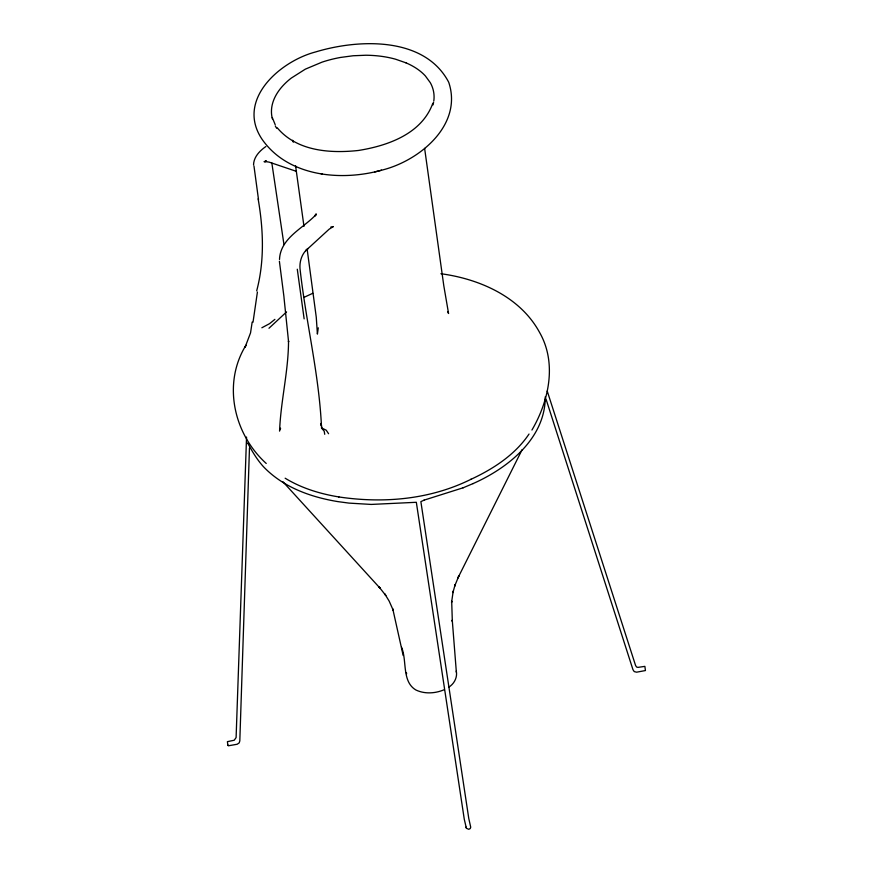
<?xml version="1.0" encoding="UTF-8"?>
<svg xmlns="http://www.w3.org/2000/svg" width="873" height="873" viewBox="0 0 873 873"><rect width="100%" height="100%" fill="white"/><g stroke="black" fill="none" stroke-linecap="round" stroke-linejoin="round"><path stroke-width="1.31" d="M246.546 437.035L236.103 737.576L234.226 740.239L227.406 741.657L227.831 745.051M279.393 261.267L283.965 296.875M249.471 448.111L239.813 740.871L239.213 742.868L237.172 744.254L228.322 745.804L227.777 744.833M545.254 396.833C545.45 438.475 507.879 468.124 473.122 483.566L472.97 483.631M315.862 215.293L315.95 214.027L314.662 216.155L316.277 214.18M253.552 164.855C253.727 156.933 259.739 150.789 265.861 146.544M253.017 322.224L257.415 292.029M252.177 322.072L250.54 332.875L245.018 347.389L245.946 345.272C222.244 383.662 233.713 434.077 266.232 463.454M279.502 259.467C280.353 238.307 302.429 228.693 315.295 215.38M279.578 431.131C280.724 400.882 288.472 371.243 288.526 340.95L288.581 341.921L284.02 297.748M256.684 290.873C264.683 260.721 263.417 229.337 258.124 198.837M318.274 327.822L317.401 334.097L316.266 317.215L307.231 249.787M432.822 103.276C421.845 133.722 388.038 145.747 358.41 150.472C329.776 153.572 296.744 151.138 277.199 127.753M531.941 430.029C548.953 400.958 557.16 363.146 539.547 332.373C520.188 296.744 479.484 278.934 440.92 273.729M522.109 449.671L457.899 578.002L458.816 576.027L454.582 586.274L455.16 584.561L452.923 592.614L453.229 591.054L451.57 602.414L451.679 601.017L452.334 621.445L452.269 620.168L456.372 672.297M280.462 428.316L279.556 430.116L280.593 428.337M529.027 434.034C515.332 454.517 493.66 468.768 470.994 479.299L471.147 479.222C430.214 499.596 383.487 503.623 338.779 496.933L338.953 496.955C320.129 493.878 301.501 488.203 285.144 478.208M268.971 328.248L286.573 311.912M274.886 319.365L269.582 323.654L261.867 327.768M448.798 687.16C454.222 683.81 457.583 677.415 456.295 671.021M330.802 227.078L333.366 226.576L329.132 229.195L305.692 250.693L308.06 248.456C302.091 253.159 299.461 261.027 299.996 268.447C305.768 321.22 318.907 373.044 321.46 426.166L320.926 423.46L321.941 427.912M303.706 297.486L312.73 293.317M424.049 500.142L463.17 487.778M463.039 487.832L473.122 483.566M444.27 689.692C435.42 693.5 424.769 694.221 415.93 690.008C401.635 681.595 407.167 660.566 401.569 647.297M265.032 161.625L266.472 161.221L264.846 161.516L269.059 162.105L296.438 171.359M381.468 170.235C419.171 161.145 463.105 125.112 448.722 82.269C424.594 36.164 358.399 38.958 315.579 51.954C279.818 61.328 235.623 100.035 262.086 139.309C288.025 176.51 340.688 181.508 381.468 170.235L374.637 171.959M424.114 500.12L420.873 501.648L468.779 818.514L470.722 827.178L470.241 828.542L468.768 829.306L466.4 828.291L464.294 819.332L416.334 502.291L371.2 504.43L349.025 503.11L338.026 501.637C310.657 497.163 282.797 487.112 263.34 466.575C257.033 459.624 252.264 451.516 247.812 443.298C247.31 442.404 247.867 443.593 248.423 443.539M265.719 161.363L264.05 161.68L266.472 161.221M321.013 173.749L322.159 173.967M405.934 62.823L395.622 59.222A81.789 48.19 -7.9 0 0 365.885 55.239L353.183 55.752L340.459 57.454A82.193 48.43 -7.9 0 0 322.039 62.147L305.321 69.163L291.211 78.133A82.182 48.419 -7.9 0 0 280.506 88.533A82.062 48.353 -7.9 0 0 272.518 103.658A81.997 48.31 -7.9 0 0 272.387 118.848M321.351 427.857L326.24 430.193L328.586 433.728M282.819 481.634L380.246 588.402L378.882 586.721L385.79 595.484L384.818 593.978L389.183 601.148L393.21 610.238L392.774 608.896L403.162 655.481M321.602 428.152L324.21 431.218L324.723 434.296M447.642 311.585L448.569 313.505L443.79 285.689L424.616 148.366M275.202 124.697L272.3 117.56M292.673 140.28L293.306 142.19M547.24 391.093L635.577 665.488L636.592 667.037L637.967 667.376L644.874 666.372L645.431 670.551L636.603 672.188L634.224 671.588L632.969 669.689L545.996 399.005M466.029 827.08L466.247 827.833M406.392 672.581L406.622 673.738M283.965 244.571L271.841 162.978M304.142 318.863L297.289 269.222M258.517 199.677L253.956 165.903M295.543 165.619L303.979 226.38M276.686 128.266A81.997 48.31 -7.9 0 1 275.29 125.996M405.89 62.801A81.789 48.19 -7.9 0 1 425.402 75.995L430.258 82.619A81.32 47.917 -7.9 0 1 433.859 93.444A82.018 48.331 -7.9 0 1 433.794 101.061M433.586 102.337A82.018 48.331 -7.9 0 1 433.008 104.902"/></g></svg>
